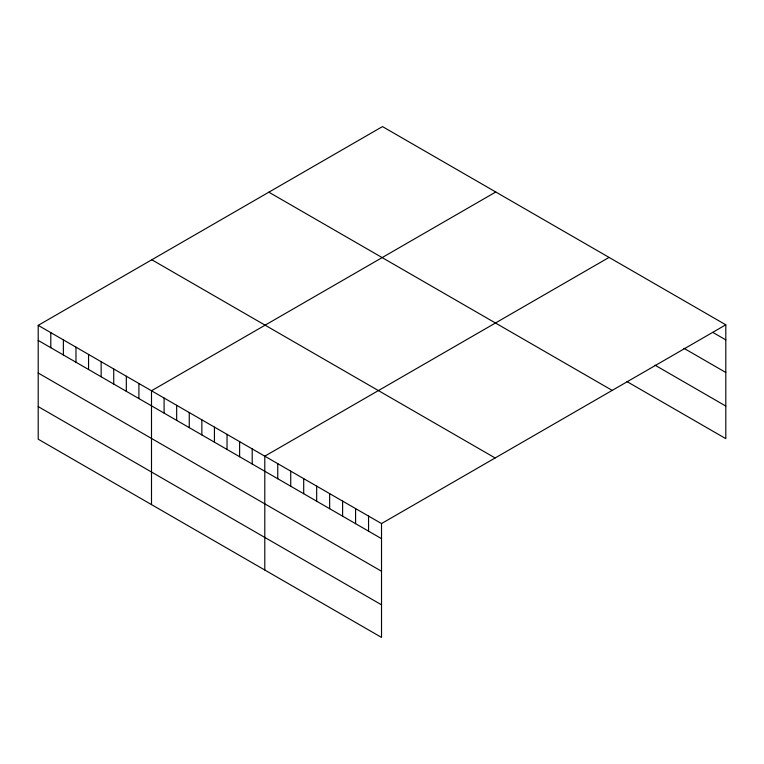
<?xml version="1.0" encoding="UTF-8"?>
<svg xmlns="http://www.w3.org/2000/svg" width="764" height="764" viewBox="0 0 764 764"><rect width="100%" height="100%" fill="white"/><g stroke="black" fill="none" stroke-linecap="round" stroke-linejoin="round"><path stroke-width="1.15" d="M38.2 325.359L381.522 523.569L381.522 637.415L38.2 439.195L38.2 325.359L382.477 126.585L725.8 324.805L725.8 438.641L627.024 381.618M495.769 192.003L151.501 390.767L151.501 504.603M609.07 257.411L264.793 456.175L264.793 570.02M381.522 523.569L725.8 324.805M712.831 332.397L725.8 339.884M683.895 348.279L725.8 372.469M654.968 365.154L725.8 406.056M268.861 192.184L612.193 390.394M151.807 259.76L495.139 457.98M38.2 340.429L381.522 538.649M38.2 373.023L381.522 571.243M38.2 406.601L381.522 604.821M368.554 516.082L368.554 531.161M355.585 508.595L355.585 523.674M342.616 501.108L342.616 516.187M329.647 493.62L329.647 508.69M316.678 486.133L316.678 501.203M303.7 478.646L303.7 493.716M290.731 471.149L290.731 486.229M277.762 463.662L277.762 478.741M252.206 448.907L252.206 463.987M239.619 441.64L239.619 456.719M227.032 434.372L227.032 449.452M214.436 427.105L214.436 442.184M201.849 419.837L201.849 434.917M189.262 412.57L189.262 427.649M176.675 405.302L176.675 420.381M164.088 398.034L164.088 413.114M138.905 383.499L138.905 398.579M126.318 376.232L126.318 391.311M113.731 368.964L113.731 384.044M101.144 361.697L101.144 376.767M88.557 354.429L88.557 369.499M75.97 347.162L75.97 362.231M63.374 339.894L63.374 354.964M50.787 332.627L50.787 347.696"/></g></svg>
